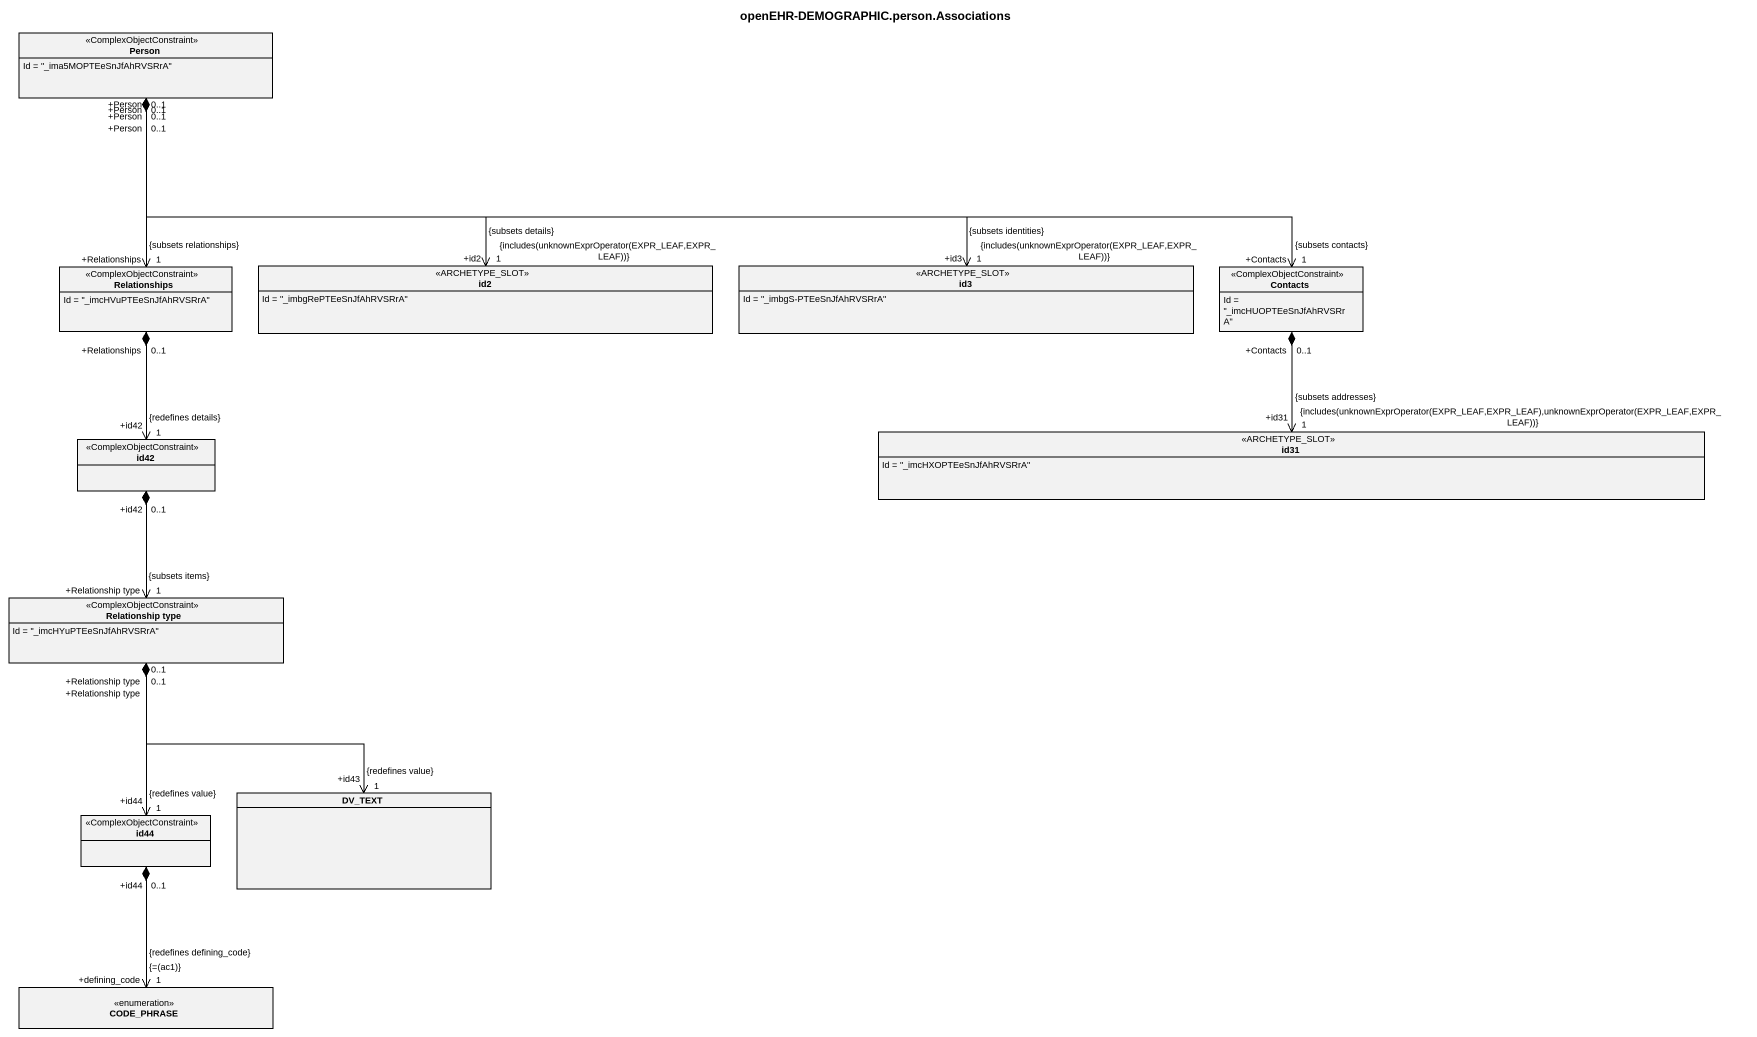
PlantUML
@startuml
title openEHR-DEMOGRAPHIC.person.Associations
hide circle
hide empty members
class "Person" as Person_ <<ComplexObjectConstraint>> {
  Id = "_ima5MOPTEeSnJfAhRVSRrA"
}
class Relationships <<ComplexObjectConstraint>> {
  Id = "_imcHVuPTEeSnJfAhRVSRrA"
}
class id2 <<ARCHETYPE_SLOT>> {
  Id = "_imbgRePTEeSnJfAhRVSRrA"
}
class id3 <<ARCHETYPE_SLOT>> {
  Id = "_imbgS-PTEeSnJfAhRVSRrA"
}
class Contacts <<ComplexObjectConstraint>> {
  Id = "_imcHUOPTEeSnJfAhRVSRrA"
}
class id42 <<ComplexObjectConstraint>>
class id31 <<ARCHETYPE_SLOT>> {
  Id = "_imcHXOPTEeSnJfAhRVSRrA"
}
class "Relationship type" as Relationship_type <<ComplexObjectConstraint>> {
  Id = "_imcHYuPTEeSnJfAhRVSRrA"
}
class id44 <<ComplexObjectConstraint>>
class DV_TEXT
enum CODE_PHRASE
Person_ "+Person\n0..1" *--> "+Relationships\n1\n{subsets relationships}" Relationships
Person_ "+Person\n0..1" *--> "+id2\n1\n{includes(unknownExprOperator(EXPR_LEAF,EXPR_LEAF))}\n{subsets details}" id2
Person_ "+Person\n0..1" *-right-> "+id3\n1\n{includes(unknownExprOperator(EXPR_LEAF,EXPR_LEAF))}\n{subsets identities}" id3
Person_ "+Person\n0..1" *-right-> "+Contacts\n1\n{subsets contacts}" Contacts
Relationships "+Relationships\n0..1" *--> "+id42\n1\n{redefines details}" id42
Contacts "+Contacts\n0..1" *--> "+id31\n1\n{includes(unknownExprOperator(EXPR_LEAF,EXPR_LEAF),unknownExprOperator(EXPR_LEAF,EXPR_LEAF))}\n{subsets addresses}" id31
id42 "+id42\n0..1" *--> "+Relationship type\n1\n{subsets items}" Relationship_type
Relationship_type "+Relationship type\n0..1" *--> "+id44\n1\n{redefines value}" id44
Relationship_type "+Relationship type\n0..1" *--> "+id43\n1\n{redefines value}" DV_TEXT
id44 "+id44\n0..1" *--> "+defining_code\n1\n{=(ac1)}\n{redefines defining_code}" CODE_PHRASE
@enduml
